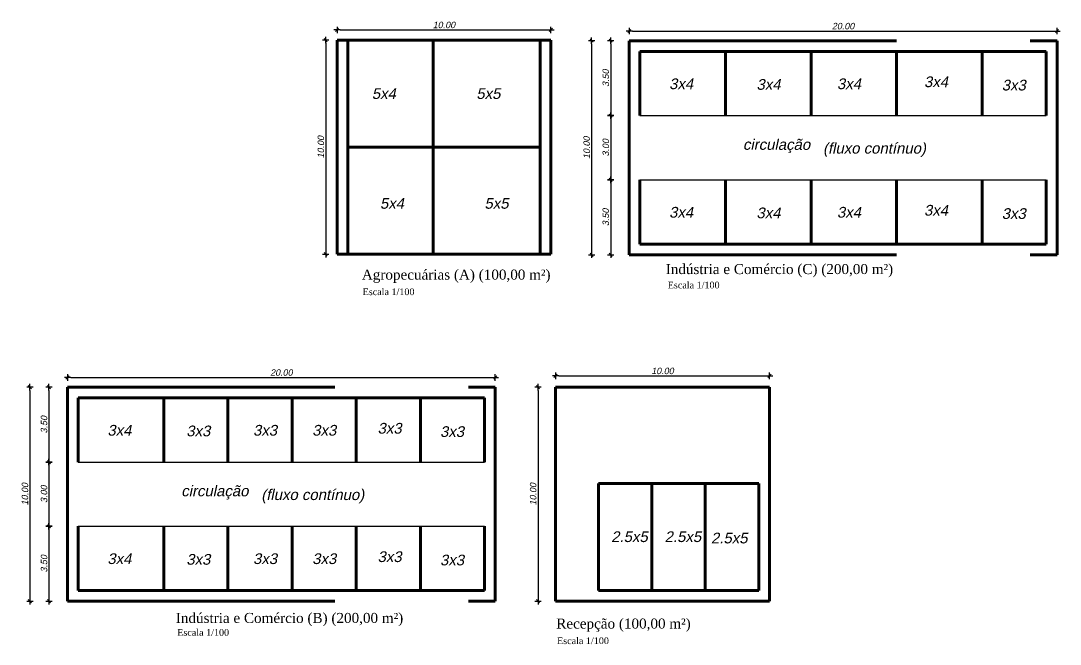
# Model space of a CAD drawing. Header units: metres. Extents: x 2113 to 5678, y -2764 to 956.
# Drawn here: x 4024.17 to 4072.78, y -1671.11 to -1641.99 of the extents above; entities that cross this region are included whole.
import ezdxf

# ---------------------------------------------------------------- set-up
doc = ezdxf.new("R2010")
doc.units = ezdxf.units.M
doc.header["$MEASUREMENT"] = 0
doc.linetypes.add('DASHED2', pattern=[0.375, 0.25, -0.125])
for name, color, linetype in [('COTASOK', 1, 'Continuous'), ('HACHURAS', 8, 'Continuous'), ('PAREDE', 7, 'Continuous')]:
    doc.layers.add(name, color=color, linetype=linetype)
doc.styles.add('JEF', font='times.ttf', dxfattribs={"height": 0.3})
doc.styles.add('util2000', font='arial.ttf', dxfattribs={"oblique": 12.000028})
doc.dimstyles.new('int_1-50_m_MS_50', dxfattribs={"dimscale": 0.05, "dimtxt": 3, "dimasz": 1.5, "dimexe": 1, "dimexo": 0, "dimgap": 0.75, "dimtad": 1, "dimzin": 1, "dimdsep": 46, "dimtxsty": 'util2000', "dimblk": '_U2_SETA01', "dimcen": 1.5, "dimse1": 1, "dimse2": 1, "dimclrd": 1, "dimclre": 1, "dimclrt": 1, "dimazin": 3, "dimtfac": 1, "dimtix": 1, "dimtmove": 1, "dimatfit": 3, "dimldrblk": '_U2_SETA02', "dimfxl": 1, "dimtzin": 12, "dimarcsym": 0})

# ---------------------------------------------------------------- blocks, each defined once
blk = doc.blocks.new('_U2_SETA01')
at = {"color": 0}
for p, q in [((-1, 0), (1, 0)), ((0, -1), (0, 1))]:
    blk.add_line(p, q, dxfattribs=at)
blk.add_line((-0.5, -0.5), (0.5, 0.5))
blk = doc.blocks.new('*D360')
at = {"layer": 'Defpoints', "color": 0, "ltscale": 0.3, "transparency": 16777216}
for p in [(4059.182, -1658.572), (4049.182, -1659.1), (4059.182, -1659.1)]:
    blk.add_point(p, dxfattribs=at)
at = {"layer": 'PAREDE', "color": 1, "lineweight": -2, "ltscale": 0.3, "transparency": 16777216}
blk.add_line((4049.332, -1658.572), (4059.032, -1658.572), dxfattribs=at)
at = {"layer": 'PAREDE', "color": 1, "lineweight": -2, "ltscale": 0.3, "transparency": 16777216, "xscale": 0.15, "yscale": 0.15, "zscale": 0.15, "rotation": 180}
blk.add_blockref('_U2_SETA01', (4049.182, -1658.572), dxfattribs=at)
at = {"layer": 'PAREDE', "color": 1, "lineweight": -2, "ltscale": 0.3, "transparency": 16777216, "xscale": 0.15, "yscale": 0.15, "zscale": 0.15}
blk.add_blockref('_U2_SETA01', (4059.182, -1658.572), dxfattribs=at)
at = {"layer": 'PAREDE', "color": 1, "ltscale": 0.3, "transparency": 16777216, "insert": (4054.182, -1658.344), "char_height": 0.3, "attachment_point": 5, "style": 'util2000'}
blk.add_mtext('10.00', dxfattribs=at)
blk = doc.blocks.new('_U2_SETA02')
blk.add_solid([(-1, -0.17), (0, 0), (-1, 0.17)])
blk = doc.blocks.new('*D361')
at = {"layer": 'Defpoints', "color": 0, "ltscale": 0.3, "transparency": 16777216}
for p in [(4049.182, -1659.1), (4048.361, -1669.1), (4049.182, -1669.1)]:
    blk.add_point(p, dxfattribs=at)
at = {"layer": 'PAREDE', "color": 1, "lineweight": -2, "ltscale": 0.3, "transparency": 16777216}
blk.add_line((4048.361, -1659.25), (4048.361, -1668.95), dxfattribs=at)
at = {"layer": 'PAREDE', "color": 1, "lineweight": -2, "ltscale": 0.3, "transparency": 16777216, "xscale": 0.15, "yscale": 0.15, "zscale": 0.15}
for p, rotation in [((4048.361, -1659.1), 90), ((4048.361, -1669.1), 270)]:
    blk.add_blockref('_U2_SETA01', p, dxfattribs=dict(at, rotation=rotation))
at = {"layer": 'PAREDE', "color": 1, "ltscale": 0.3, "transparency": 16777216, "insert": (4048.132, -1664.1), "char_height": 0.3, "attachment_point": 5, "rotation": 90, "style": 'util2000'}
blk.add_mtext('10.00', dxfattribs=at)
blk = doc.blocks.new('*D520')
at = {"layer": 'Defpoints', "color": 0, "ltscale": 0.3, "transparency": 16777216}
for p in [(4046.361, -1658.647), (4026.361, -1659.1), (4046.361, -1659.1)]:
    blk.add_point(p, dxfattribs=at)
at = {"layer": 'PAREDE', "color": 1, "lineweight": -2, "ltscale": 0.3, "transparency": 16777216}
blk.add_line((4026.511, -1658.647), (4046.211, -1658.647), dxfattribs=at)
at = {"layer": 'PAREDE', "color": 1, "lineweight": -2, "ltscale": 0.3, "transparency": 16777216, "xscale": 0.15, "yscale": 0.15, "zscale": 0.15, "rotation": 180}
blk.add_blockref('_U2_SETA01', (4026.361, -1658.647), dxfattribs=at)
at = {"layer": 'PAREDE', "color": 1, "lineweight": -2, "ltscale": 0.3, "transparency": 16777216, "xscale": 0.15, "yscale": 0.15, "zscale": 0.15}
blk.add_blockref('_U2_SETA01', (4046.361, -1658.647), dxfattribs=at)
at = {"layer": 'PAREDE', "color": 1, "ltscale": 0.3, "transparency": 16777216, "insert": (4036.361, -1658.418), "char_height": 0.3, "attachment_point": 5, "style": 'util2000'}
blk.add_mtext('20.00', dxfattribs=at)
blk = doc.blocks.new('*D362')
at = {"layer": 'Defpoints', "color": 0, "ltscale": 0.3, "transparency": 16777216}
for p in [(4026.34, -1659.1), (4024.6, -1669.1), (4026.688, -1669.1)]:
    blk.add_point(p, dxfattribs=at)
at = {"layer": 'PAREDE', "color": 1, "lineweight": -2, "ltscale": 0.3, "transparency": 16777216}
blk.add_line((4024.6, -1659.25), (4024.6, -1668.95), dxfattribs=at)
at = {"layer": 'PAREDE', "color": 1, "lineweight": -2, "ltscale": 0.3, "transparency": 16777216, "xscale": 0.15, "yscale": 0.15, "zscale": 0.15}
for p, rotation in [((4024.6, -1659.1), 90), ((4024.6, -1669.1), 270)]:
    blk.add_blockref('_U2_SETA01', p, dxfattribs=dict(at, rotation=rotation))
at = {"layer": 'PAREDE', "color": 1, "ltscale": 0.3, "transparency": 16777216, "insert": (4024.372, -1664.1), "char_height": 0.3, "attachment_point": 5, "rotation": 90, "style": 'util2000'}
blk.add_mtext('10.00', dxfattribs=at)
blk = doc.blocks.new('*D363')
at = {"layer": 'Defpoints', "color": 0, "ltscale": 0.3, "transparency": 16777216}
for p in [(4026.369, -1659.1), (4025.491, -1662.6), (4026.219, -1662.6)]:
    blk.add_point(p, dxfattribs=at)
at = {"layer": 'PAREDE', "color": 1, "lineweight": -2, "ltscale": 0.3, "transparency": 16777216}
blk.add_line((4025.491, -1659.25), (4025.491, -1662.45), dxfattribs=at)
at = {"layer": 'PAREDE', "color": 1, "lineweight": -2, "ltscale": 0.3, "transparency": 16777216, "xscale": 0.15, "yscale": 0.15, "zscale": 0.15}
for p, rotation in [((4025.491, -1659.1), 90), ((4025.491, -1662.6), 270)]:
    blk.add_blockref('_U2_SETA01', p, dxfattribs=dict(at, rotation=rotation))
at = {"layer": 'PAREDE', "color": 1, "ltscale": 0.3, "transparency": 16777216, "insert": (4025.263, -1660.85), "char_height": 0.3, "attachment_point": 5, "rotation": 90, "style": 'util2000'}
blk.add_mtext('3.50', dxfattribs=at)
blk = doc.blocks.new('*D364')
at = {"layer": 'Defpoints', "color": 0, "ltscale": 0.3, "transparency": 16777216}
for p in [(4026.219, -1662.6), (4025.491, -1665.6), (4026.303, -1665.6)]:
    blk.add_point(p, dxfattribs=at)
at = {"layer": 'PAREDE', "color": 1, "lineweight": -2, "ltscale": 0.3, "transparency": 16777216}
blk.add_line((4025.491, -1662.75), (4025.491, -1665.45), dxfattribs=at)
at = {"layer": 'PAREDE', "color": 1, "lineweight": -2, "ltscale": 0.3, "transparency": 16777216, "xscale": 0.15, "yscale": 0.15, "zscale": 0.15}
for p, rotation in [((4025.491, -1662.6), 90), ((4025.491, -1665.6), 270)]:
    blk.add_blockref('_U2_SETA01', p, dxfattribs=dict(at, rotation=rotation))
at = {"layer": 'PAREDE', "color": 1, "ltscale": 0.3, "transparency": 16777216, "insert": (4025.263, -1664.1), "char_height": 0.3, "attachment_point": 5, "rotation": 90, "style": 'util2000'}
blk.add_mtext('3.00', dxfattribs=at)
blk = doc.blocks.new('*D365')
at = {"layer": 'Defpoints', "color": 0, "ltscale": 0.3, "transparency": 16777216}
for p in [(4026.303, -1665.6), (4025.491, -1669.1), (4026.091, -1669.1)]:
    blk.add_point(p, dxfattribs=at)
at = {"layer": 'PAREDE', "color": 1, "lineweight": -2, "ltscale": 0.3, "transparency": 16777216}
blk.add_line((4025.491, -1665.75), (4025.491, -1668.95), dxfattribs=at)
at = {"layer": 'PAREDE', "color": 1, "lineweight": -2, "ltscale": 0.3, "transparency": 16777216, "xscale": 0.15, "yscale": 0.15, "zscale": 0.15}
for p, rotation in [((4025.491, -1665.6), 90), ((4025.491, -1669.1), 270)]:
    blk.add_blockref('_U2_SETA01', p, dxfattribs=dict(at, rotation=rotation))
at = {"layer": 'PAREDE', "color": 1, "ltscale": 0.3, "transparency": 16777216, "insert": (4025.263, -1667.35), "char_height": 0.3, "attachment_point": 5, "rotation": 90, "style": 'util2000'}
blk.add_mtext('3.50', dxfattribs=at)
blk = doc.blocks.new('*D380')
at = {"layer": 'Defpoints', "color": 0, "ltscale": 0.3, "transparency": 16777216}
for p in [(4046.361, -1658.647), (4026.361, -1659.1), (4046.361, -1659.1)]:
    blk.add_point(p, dxfattribs=at)
at = {"layer": 'PAREDE', "color": 1, "lineweight": -2, "ltscale": 0.3, "transparency": 16777216}
blk.add_line((4026.511, -1658.647), (4046.211, -1658.647), dxfattribs=at)
at = {"layer": 'PAREDE', "color": 1, "lineweight": -2, "ltscale": 0.3, "transparency": 16777216, "xscale": 0.15, "yscale": 0.15, "zscale": 0.15, "rotation": 180}
blk.add_blockref('_U2_SETA01', (4026.361, -1658.647), dxfattribs=at)
at = {"layer": 'PAREDE', "color": 1, "lineweight": -2, "ltscale": 0.3, "transparency": 16777216, "xscale": 0.15, "yscale": 0.15, "zscale": 0.15}
blk.add_blockref('_U2_SETA01', (4046.361, -1658.647), dxfattribs=at)
at = {"layer": 'PAREDE', "color": 1, "ltscale": 0.3, "transparency": 16777216, "insert": (4036.361, -1658.418), "char_height": 0.3, "attachment_point": 5, "style": 'util2000'}
blk.add_mtext('20.00', dxfattribs=at)
blk = doc.blocks.new('*D381')
at = {"layer": 'Defpoints', "color": 0, "ltscale": 0.3, "transparency": 16777216}
for p in [(4026.34, -1659.1), (4024.6, -1669.1), (4026.688, -1669.1)]:
    blk.add_point(p, dxfattribs=at)
at = {"layer": 'PAREDE', "color": 1, "lineweight": -2, "ltscale": 0.3, "transparency": 16777216}
blk.add_line((4024.6, -1659.25), (4024.6, -1668.95), dxfattribs=at)
at = {"layer": 'PAREDE', "color": 1, "lineweight": -2, "ltscale": 0.3, "transparency": 16777216, "xscale": 0.15, "yscale": 0.15, "zscale": 0.15}
for p, rotation in [((4024.6, -1659.1), 90), ((4024.6, -1669.1), 270)]:
    blk.add_blockref('_U2_SETA01', p, dxfattribs=dict(at, rotation=rotation))
at = {"layer": 'PAREDE', "color": 1, "ltscale": 0.3, "transparency": 16777216, "insert": (4024.372, -1664.1), "char_height": 0.3, "attachment_point": 5, "rotation": 90, "style": 'util2000'}
blk.add_mtext('10.00', dxfattribs=at)
blk = doc.blocks.new('*D382')
at = {"layer": 'Defpoints', "color": 0, "ltscale": 0.3, "transparency": 16777216}
for p in [(4026.369, -1659.1), (4025.491, -1662.6), (4026.219, -1662.6)]:
    blk.add_point(p, dxfattribs=at)
at = {"layer": 'PAREDE', "color": 1, "lineweight": -2, "ltscale": 0.3, "transparency": 16777216}
blk.add_line((4025.491, -1659.25), (4025.491, -1662.45), dxfattribs=at)
at = {"layer": 'PAREDE', "color": 1, "lineweight": -2, "ltscale": 0.3, "transparency": 16777216, "xscale": 0.15, "yscale": 0.15, "zscale": 0.15}
for p, rotation in [((4025.491, -1659.1), 90), ((4025.491, -1662.6), 270)]:
    blk.add_blockref('_U2_SETA01', p, dxfattribs=dict(at, rotation=rotation))
at = {"layer": 'PAREDE', "color": 1, "ltscale": 0.3, "transparency": 16777216, "insert": (4025.263, -1660.85), "char_height": 0.3, "attachment_point": 5, "rotation": 90, "style": 'util2000'}
blk.add_mtext('3.50', dxfattribs=at)
blk = doc.blocks.new('*D383')
at = {"layer": 'Defpoints', "color": 0, "ltscale": 0.3, "transparency": 16777216}
for p in [(4026.219, -1662.6), (4025.491, -1665.6), (4026.303, -1665.6)]:
    blk.add_point(p, dxfattribs=at)
at = {"layer": 'PAREDE', "color": 1, "lineweight": -2, "ltscale": 0.3, "transparency": 16777216}
blk.add_line((4025.491, -1662.75), (4025.491, -1665.45), dxfattribs=at)
at = {"layer": 'PAREDE', "color": 1, "lineweight": -2, "ltscale": 0.3, "transparency": 16777216, "xscale": 0.15, "yscale": 0.15, "zscale": 0.15}
for p, rotation in [((4025.491, -1662.6), 90), ((4025.491, -1665.6), 270)]:
    blk.add_blockref('_U2_SETA01', p, dxfattribs=dict(at, rotation=rotation))
at = {"layer": 'PAREDE', "color": 1, "ltscale": 0.3, "transparency": 16777216, "insert": (4025.263, -1664.1), "char_height": 0.3, "attachment_point": 5, "rotation": 90, "style": 'util2000'}
blk.add_mtext('3.00', dxfattribs=at)
blk = doc.blocks.new('*D384')
at = {"layer": 'Defpoints', "color": 0, "ltscale": 0.3, "transparency": 16777216}
for p in [(4026.303, -1665.6), (4025.491, -1669.1), (4026.091, -1669.1)]:
    blk.add_point(p, dxfattribs=at)
at = {"layer": 'PAREDE', "color": 1, "lineweight": -2, "ltscale": 0.3, "transparency": 16777216}
blk.add_line((4025.491, -1665.75), (4025.491, -1668.95), dxfattribs=at)
at = {"layer": 'PAREDE', "color": 1, "lineweight": -2, "ltscale": 0.3, "transparency": 16777216, "xscale": 0.15, "yscale": 0.15, "zscale": 0.15}
for p, rotation in [((4025.491, -1665.6), 90), ((4025.491, -1669.1), 270)]:
    blk.add_blockref('_U2_SETA01', p, dxfattribs=dict(at, rotation=rotation))
at = {"layer": 'PAREDE', "color": 1, "ltscale": 0.3, "transparency": 16777216, "insert": (4025.263, -1667.35), "char_height": 0.3, "attachment_point": 5, "rotation": 90, "style": 'util2000'}
blk.add_mtext('3.50', dxfattribs=at)
blk = doc.blocks.new('*D385')
at = {"layer": 'Defpoints', "color": 0, "ltscale": 0.3, "transparency": 16777216}
for p in [(4048.963, -1642.41), (4038.963, -1642.886), (4048.963, -1642.886)]:
    blk.add_point(p, dxfattribs=at)
at = {"layer": 'PAREDE', "color": 1, "lineweight": -2, "ltscale": 0.3, "transparency": 16777216}
blk.add_line((4039.113, -1642.41), (4048.813, -1642.41), dxfattribs=at)
at = {"layer": 'PAREDE', "color": 1, "lineweight": -2, "ltscale": 0.3, "transparency": 16777216, "xscale": 0.15, "yscale": 0.15, "zscale": 0.15, "rotation": 180}
blk.add_blockref('_U2_SETA01', (4038.963, -1642.41), dxfattribs=at)
at = {"layer": 'PAREDE', "color": 1, "lineweight": -2, "ltscale": 0.3, "transparency": 16777216, "xscale": 0.15, "yscale": 0.15, "zscale": 0.15}
blk.add_blockref('_U2_SETA01', (4048.963, -1642.41), dxfattribs=at)
at = {"layer": 'PAREDE', "color": 1, "ltscale": 0.3, "transparency": 16777216, "insert": (4043.963, -1642.182), "char_height": 0.3, "attachment_point": 5, "style": 'util2000'}
blk.add_mtext('10.00', dxfattribs=at)
blk = doc.blocks.new('*D386')
at = {"layer": 'Defpoints', "color": 0, "ltscale": 0.3, "transparency": 16777216}
for p in [(4038.963, -1642.886), (4038.433, -1652.886), (4038.963, -1652.886)]:
    blk.add_point(p, dxfattribs=at)
at = {"layer": 'PAREDE', "color": 1, "lineweight": -2, "ltscale": 0.3, "transparency": 16777216}
blk.add_line((4038.433, -1643.036), (4038.433, -1652.736), dxfattribs=at)
at = {"layer": 'PAREDE', "color": 1, "lineweight": -2, "ltscale": 0.3, "transparency": 16777216, "xscale": 0.15, "yscale": 0.15, "zscale": 0.15}
for p, rotation in [((4038.433, -1642.886), 90), ((4038.433, -1652.886), 270)]:
    blk.add_blockref('_U2_SETA01', p, dxfattribs=dict(at, rotation=rotation))
at = {"layer": 'PAREDE', "color": 1, "ltscale": 0.3, "transparency": 16777216, "insert": (4038.205, -1647.886), "char_height": 0.3, "attachment_point": 5, "rotation": 90, "style": 'util2000'}
blk.add_mtext('10.00', dxfattribs=at)
blk = doc.blocks.new('*D522')
at = {"layer": 'Defpoints', "color": 0, "ltscale": 0.3, "transparency": 16777216}
for p in [(4072.627, -1642.462), (4052.627, -1642.915), (4072.627, -1642.915)]:
    blk.add_point(p, dxfattribs=at)
at = {"layer": 'PAREDE', "color": 1, "lineweight": -2, "ltscale": 0.3, "transparency": 16777216}
blk.add_line((4052.777, -1642.462), (4072.477, -1642.462), dxfattribs=at)
at = {"layer": 'PAREDE', "color": 1, "lineweight": -2, "ltscale": 0.3, "transparency": 16777216, "xscale": 0.15, "yscale": 0.15, "zscale": 0.15, "rotation": 180}
blk.add_blockref('_U2_SETA01', (4052.627, -1642.462), dxfattribs=at)
at = {"layer": 'PAREDE', "color": 1, "lineweight": -2, "ltscale": 0.3, "transparency": 16777216, "xscale": 0.15, "yscale": 0.15, "zscale": 0.15}
blk.add_blockref('_U2_SETA01', (4072.627, -1642.462), dxfattribs=at)
at = {"layer": 'PAREDE', "color": 1, "ltscale": 0.3, "transparency": 16777216, "insert": (4062.627, -1642.234), "char_height": 0.3, "attachment_point": 5, "style": 'util2000'}
blk.add_mtext('20.00', dxfattribs=at)
blk = doc.blocks.new('*D387')
at = {"layer": 'Defpoints', "color": 0, "ltscale": 0.3, "transparency": 16777216}
for p in [(4052.606, -1642.915), (4050.866, -1652.915), (4052.954, -1652.915)]:
    blk.add_point(p, dxfattribs=at)
at = {"layer": 'PAREDE', "color": 1, "lineweight": -2, "ltscale": 0.3, "transparency": 16777216}
blk.add_line((4050.866, -1643.065), (4050.866, -1652.765), dxfattribs=at)
at = {"layer": 'PAREDE', "color": 1, "lineweight": -2, "ltscale": 0.3, "transparency": 16777216, "xscale": 0.15, "yscale": 0.15, "zscale": 0.15}
for p, rotation in [((4050.866, -1642.915), 90), ((4050.866, -1652.915), 270)]:
    blk.add_blockref('_U2_SETA01', p, dxfattribs=dict(at, rotation=rotation))
at = {"layer": 'PAREDE', "color": 1, "ltscale": 0.3, "transparency": 16777216, "insert": (4050.638, -1647.915), "char_height": 0.3, "attachment_point": 5, "rotation": 90, "style": 'util2000'}
blk.add_mtext('10.00', dxfattribs=at)
blk = doc.blocks.new('*D388')
at = {"layer": 'Defpoints', "color": 0, "ltscale": 0.3, "transparency": 16777216}
for p in [(4052.635, -1642.915), (4051.757, -1646.415), (4052.485, -1646.415)]:
    blk.add_point(p, dxfattribs=at)
at = {"layer": 'PAREDE', "color": 1, "lineweight": -2, "ltscale": 0.3, "transparency": 16777216}
blk.add_line((4051.757, -1643.065), (4051.757, -1646.265), dxfattribs=at)
at = {"layer": 'PAREDE', "color": 1, "lineweight": -2, "ltscale": 0.3, "transparency": 16777216, "xscale": 0.15, "yscale": 0.15, "zscale": 0.15}
for p, rotation in [((4051.757, -1642.915), 90), ((4051.757, -1646.415), 270)]:
    blk.add_blockref('_U2_SETA01', p, dxfattribs=dict(at, rotation=rotation))
at = {"layer": 'PAREDE', "color": 1, "ltscale": 0.3, "transparency": 16777216, "insert": (4051.529, -1644.665), "char_height": 0.3, "attachment_point": 5, "rotation": 90, "style": 'util2000'}
blk.add_mtext('3.50', dxfattribs=at)
blk = doc.blocks.new('*D389')
at = {"layer": 'Defpoints', "color": 0, "ltscale": 0.3, "transparency": 16777216}
for p in [(4052.485, -1646.415), (4051.757, -1649.415), (4052.421, -1649.415)]:
    blk.add_point(p, dxfattribs=at)
at = {"layer": 'PAREDE', "color": 1, "lineweight": -2, "ltscale": 0.3, "transparency": 16777216}
blk.add_line((4051.757, -1646.565), (4051.757, -1649.265), dxfattribs=at)
at = {"layer": 'PAREDE', "color": 1, "lineweight": -2, "ltscale": 0.3, "transparency": 16777216, "xscale": 0.15, "yscale": 0.15, "zscale": 0.15}
for p, rotation in [((4051.757, -1646.415), 90), ((4051.757, -1649.415), 270)]:
    blk.add_blockref('_U2_SETA01', p, dxfattribs=dict(at, rotation=rotation))
at = {"layer": 'PAREDE', "color": 1, "ltscale": 0.3, "transparency": 16777216, "insert": (4051.529, -1647.915), "char_height": 0.3, "attachment_point": 5, "rotation": 90, "style": 'util2000'}
blk.add_mtext('3.00', dxfattribs=at)
blk = doc.blocks.new('*D390')
at = {"layer": 'Defpoints', "color": 0, "ltscale": 0.3, "transparency": 16777216}
for p in [(4052.421, -1649.415), (4051.757, -1652.915), (4052.357, -1652.915)]:
    blk.add_point(p, dxfattribs=at)
at = {"layer": 'PAREDE', "color": 1, "lineweight": -2, "ltscale": 0.3, "transparency": 16777216}
blk.add_line((4051.757, -1649.565), (4051.757, -1652.765), dxfattribs=at)
at = {"layer": 'PAREDE', "color": 1, "lineweight": -2, "ltscale": 0.3, "transparency": 16777216, "xscale": 0.15, "yscale": 0.15, "zscale": 0.15}
for p, rotation in [((4051.757, -1649.415), 90), ((4051.757, -1652.915), 270)]:
    blk.add_blockref('_U2_SETA01', p, dxfattribs=dict(at, rotation=rotation))
at = {"layer": 'PAREDE', "color": 1, "ltscale": 0.3, "transparency": 16777216, "insert": (4051.529, -1651.165), "char_height": 0.3, "attachment_point": 5, "rotation": 90, "style": 'util2000'}
blk.add_mtext('3.50', dxfattribs=at)
blk = doc.blocks.new('*D391')
at = {"layer": 'Defpoints', "color": 0, "ltscale": 0.3, "transparency": 16777216}
for p in [(4072.627, -1642.462), (4052.627, -1642.915), (4072.627, -1642.915)]:
    blk.add_point(p, dxfattribs=at)
at = {"layer": 'PAREDE', "color": 1, "lineweight": -2, "ltscale": 0.3, "transparency": 16777216}
blk.add_line((4052.777, -1642.462), (4072.477, -1642.462), dxfattribs=at)
at = {"layer": 'PAREDE', "color": 1, "lineweight": -2, "ltscale": 0.3, "transparency": 16777216, "xscale": 0.15, "yscale": 0.15, "zscale": 0.15, "rotation": 180}
blk.add_blockref('_U2_SETA01', (4052.627, -1642.462), dxfattribs=at)
at = {"layer": 'PAREDE', "color": 1, "lineweight": -2, "ltscale": 0.3, "transparency": 16777216, "xscale": 0.15, "yscale": 0.15, "zscale": 0.15}
blk.add_blockref('_U2_SETA01', (4072.627, -1642.462), dxfattribs=at)
at = {"layer": 'PAREDE', "color": 1, "ltscale": 0.3, "transparency": 16777216, "insert": (4062.627, -1642.234), "char_height": 0.3, "attachment_point": 5, "style": 'util2000'}
blk.add_mtext('20.00', dxfattribs=at)
blk = doc.blocks.new('*D392')
at = {"layer": 'Defpoints', "color": 0, "ltscale": 0.3, "transparency": 16777216}
for p in [(4052.606, -1642.915), (4050.866, -1652.915), (4052.954, -1652.915)]:
    blk.add_point(p, dxfattribs=at)
at = {"layer": 'PAREDE', "color": 1, "lineweight": -2, "ltscale": 0.3, "transparency": 16777216}
blk.add_line((4050.866, -1643.065), (4050.866, -1652.765), dxfattribs=at)
at = {"layer": 'PAREDE', "color": 1, "lineweight": -2, "ltscale": 0.3, "transparency": 16777216, "xscale": 0.15, "yscale": 0.15, "zscale": 0.15}
for p, rotation in [((4050.866, -1642.915), 90), ((4050.866, -1652.915), 270)]:
    blk.add_blockref('_U2_SETA01', p, dxfattribs=dict(at, rotation=rotation))
at = {"layer": 'PAREDE', "color": 1, "ltscale": 0.3, "transparency": 16777216, "insert": (4050.638, -1647.915), "char_height": 0.3, "attachment_point": 5, "rotation": 90, "style": 'util2000'}
blk.add_mtext('10.00', dxfattribs=at)
blk = doc.blocks.new('*D393')
at = {"layer": 'Defpoints', "color": 0, "ltscale": 0.3, "transparency": 16777216}
for p in [(4052.635, -1642.915), (4051.757, -1646.415), (4052.485, -1646.415)]:
    blk.add_point(p, dxfattribs=at)
at = {"layer": 'PAREDE', "color": 1, "lineweight": -2, "ltscale": 0.3, "transparency": 16777216}
blk.add_line((4051.757, -1643.065), (4051.757, -1646.265), dxfattribs=at)
at = {"layer": 'PAREDE', "color": 1, "lineweight": -2, "ltscale": 0.3, "transparency": 16777216, "xscale": 0.15, "yscale": 0.15, "zscale": 0.15}
for p, rotation in [((4051.757, -1642.915), 90), ((4051.757, -1646.415), 270)]:
    blk.add_blockref('_U2_SETA01', p, dxfattribs=dict(at, rotation=rotation))
at = {"layer": 'PAREDE', "color": 1, "ltscale": 0.3, "transparency": 16777216, "insert": (4051.529, -1644.665), "char_height": 0.3, "attachment_point": 5, "rotation": 90, "style": 'util2000'}
blk.add_mtext('3.50', dxfattribs=at)
blk = doc.blocks.new('*D394')
at = {"layer": 'Defpoints', "color": 0, "ltscale": 0.3, "transparency": 16777216}
for p in [(4052.485, -1646.415), (4051.757, -1649.415), (4052.421, -1649.415)]:
    blk.add_point(p, dxfattribs=at)
at = {"layer": 'PAREDE', "color": 1, "lineweight": -2, "ltscale": 0.3, "transparency": 16777216}
blk.add_line((4051.757, -1646.565), (4051.757, -1649.265), dxfattribs=at)
at = {"layer": 'PAREDE', "color": 1, "lineweight": -2, "ltscale": 0.3, "transparency": 16777216, "xscale": 0.15, "yscale": 0.15, "zscale": 0.15}
for p, rotation in [((4051.757, -1646.415), 90), ((4051.757, -1649.415), 270)]:
    blk.add_blockref('_U2_SETA01', p, dxfattribs=dict(at, rotation=rotation))
at = {"layer": 'PAREDE', "color": 1, "ltscale": 0.3, "transparency": 16777216, "insert": (4051.529, -1647.915), "char_height": 0.3, "attachment_point": 5, "rotation": 90, "style": 'util2000'}
blk.add_mtext('3.00', dxfattribs=at)
blk = doc.blocks.new('*D395')
at = {"layer": 'Defpoints', "color": 0, "ltscale": 0.3, "transparency": 16777216}
for p in [(4052.421, -1649.415), (4051.757, -1652.915), (4052.357, -1652.915)]:
    blk.add_point(p, dxfattribs=at)
at = {"layer": 'PAREDE', "color": 1, "lineweight": -2, "ltscale": 0.3, "transparency": 16777216}
blk.add_line((4051.757, -1649.565), (4051.757, -1652.765), dxfattribs=at)
at = {"layer": 'PAREDE', "color": 1, "lineweight": -2, "ltscale": 0.3, "transparency": 16777216, "xscale": 0.15, "yscale": 0.15, "zscale": 0.15}
for p, rotation in [((4051.757, -1649.415), 90), ((4051.757, -1652.915), 270)]:
    blk.add_blockref('_U2_SETA01', p, dxfattribs=dict(at, rotation=rotation))
at = {"layer": 'PAREDE', "color": 1, "ltscale": 0.3, "transparency": 16777216, "insert": (4051.529, -1651.165), "char_height": 0.3, "attachment_point": 5, "rotation": 90, "style": 'util2000'}
blk.add_mtext('3.50', dxfattribs=at)

msp = doc.modelspace()

# ---------------------------------------------------------------- linework, layer by layer
at = {"layer": 'HACHURAS'}
for p, q in [((4053.127, -1646.415), (4072.127, -1646.415)), ((4053.127, -1649.415), (4072.127, -1649.415)), ((4026.861, -1662.6), (4045.861, -1662.6)), ((4026.861, -1665.6), (4045.861, -1665.6))]:
    msp.add_line(p, q, dxfattribs=at)
at = {"layer": 'PAREDE', "lineweight": 80}
for p, q in [((4039.463, -1642.886), (4039.463, -1652.886)), ((4043.463, -1642.886), (4043.463, -1652.886)), ((4048.463, -1642.886), (4048.463, -1652.886)), ((4053.127, -1643.415), (4053.127, -1646.415)), ((4053.127, -1643.415), (4072.127, -1643.415)), ((4057.127, -1643.415), (4057.127, -1646.415)), ((4061.127, -1643.415), (4061.127, -1646.415)), ((4065.127, -1643.415), (4065.127, -1646.415)), ((4069.127, -1643.415), (4069.127, -1646.415)), ((4072.127, -1643.415), (4072.127, -1646.415)), ((4039.463, -1647.886), (4048.463, -1647.886)), ((4053.127, -1649.415), (4053.127, -1652.415)), ((4057.127, -1649.415), (4057.127, -1652.415)), ((4061.127, -1649.415), (4061.127, -1652.415)), ((4065.127, -1649.415), (4065.127, -1652.415)), ((4069.127, -1649.415), (4069.127, -1652.415)), ((4072.127, -1649.415), (4072.127, -1652.415)), ((4053.127, -1652.415), (4072.127, -1652.415)), ((4026.861, -1659.6), (4026.861, -1662.6)), ((4026.861, -1659.6), (4045.861, -1659.6)), ((4030.861, -1659.6), (4030.861, -1662.6)), ((4033.861, -1659.6), (4033.861, -1662.6)), ((4036.861, -1659.6), (4036.861, -1662.6)), ((4039.861, -1659.6), (4039.861, -1662.6)), ((4042.861, -1659.6), (4042.861, -1662.6)), ((4045.861, -1659.6), (4045.861, -1662.6)), ((4051.182, -1663.6), (4058.682, -1663.6)), ((4051.182, -1668.6), (4051.182, -1663.6)), ((4053.682, -1668.6), (4053.682, -1663.6)), ((4056.182, -1668.6), (4056.182, -1663.6)), ((4058.682, -1668.6), (4058.682, -1663.6)), ((4026.861, -1665.6), (4026.861, -1668.6)), ((4030.861, -1665.6), (4030.861, -1668.6)), ((4033.861, -1665.6), (4033.861, -1668.6)), ((4036.861, -1665.6), (4036.861, -1668.6)), ((4039.861, -1665.6), (4039.861, -1668.6)), ((4042.861, -1665.6), (4042.861, -1668.6)), ((4045.861, -1665.6), (4045.861, -1668.6)), ((4026.861, -1668.6), (4045.861, -1668.6)), ((4051.182, -1668.6), (4058.682, -1668.6))]:
    msp.add_line(p, q, dxfattribs=at)
at = {"layer": 'PAREDE', "linetype": 'DASHED2', "lineweight": 80, "ltscale": 50}
for p, q in [((4052.627, -1642.915), (4052.627, -1652.915)), ((4052.627, -1642.915), (4072.627, -1642.915)), ((4072.627, -1642.915), (4072.627, -1652.915)), ((4052.627, -1652.915), (4072.627, -1652.915)), ((4026.361, -1659.1), (4026.361, -1669.1)), ((4026.361, -1659.1), (4046.361, -1659.1)), ((4046.361, -1659.1), (4046.361, -1669.1)), ((4026.361, -1669.1), (4046.361, -1669.1))]:
    msp.add_line(p, q, dxfattribs=at)
for points in [[(4038.963, -1652.886), (4048.963, -1652.886), (4048.963, -1642.886), (4038.963, -1642.886)], [(4049.182, -1669.1), (4059.182, -1669.1), (4059.182, -1659.1), (4049.182, -1659.1)]]:
    msp.add_lwpolyline(points, close=True, dxfattribs=at)

# ---------------------------------------------------------------- texts
at = {"layer": 'COTASOK', "style": 'JEF'}
for s, p in [('Indústria e Comércio (C) (200,00 m²)', (4054.331, -1653.817)), ('Agropecuárias (A) (100,00 m²)', (4040.122, -1654.076)), ('Indústria e Comércio (B) (200,00 m²)', (4031.424, -1670.115)), ('Recepção (100,00 m²)', (4049.213, -1670.377))]:
    msp.add_text(s, height=0.46875, dxfattribs=at).set_placement(p)
at = {"layer": 'COTASOK', "char_height": 0.3125, "width": 11.83437, "attachment_point": 1, "style": 'JEF'}
for insert in [(4054.425, -1654.174), (4054.425, -1654.174), (4040.159, -1654.488), (4031.49, -1670.401), (4031.49, -1670.401), (4049.25, -1670.79)]:
    msp.add_mtext('Escala 1/100', dxfattribs=dict(at, insert=insert))
at = {"layer": 'PAREDE', "color": 1, "char_height": 0.5, "attachment_point": 7, "rotation": 359.9678, "style": 'util2000'}
for s, insert in [('{\\f@Arial Unicode MS|b0|i0|c0|p34;\\C256;3x4}', (4054.491, -1645.186)), ('{\\f@Arial Unicode MS|b0|i0|c0|p34;\\C256;3x4}', (4062.339, -1645.186)), ('{\\f@Arial Unicode MS|b0|i0|c0|p34;\\C256;3x4}', (4066.409, -1645.092)), ('{\\f@Arial Unicode MS|b0|i0|c0|p34;\\C256;5x4}', (4040.589, -1645.643)), ('{\\f@Arial Unicode MS|b0|i0|c0|p34;\\C256;5x5}', (4045.475, -1645.643)), ('{\\f@Arial Unicode MS|b0|i0|c0|p34;\\C256;3x4}', (4058.576, -1645.216)), ('{\\f@Arial Unicode MS|b0|i0|c0|p34;\\C256;3x3}', (4070.044, -1645.247)), ('{\\f@Arial Unicode MS|b0|i0|c0|p34;\\C256;circulação}', (4057.942, -1648.166)), ('{\\f@Arial Unicode MS|b0|i0|c0|p34;\\C256;circulação}', (4057.942, -1648.166)), ('{\\f@Arial Unicode MS|b0|i0|c0|p34;\\C256;(fluxo contínuo)}', (4061.685, -1648.338)), ('{\\f@Arial Unicode MS|b0|i0|c0|p34;\\C256;(fluxo contínuo)}', (4061.685, -1648.338)), ('{\\f@Arial Unicode MS|b0|i0|c0|p34;\\C256;5x4}', (4040.969, -1650.771)), ('{\\f@Arial Unicode MS|b0|i0|c0|p34;\\C256;5x5}', (4045.856, -1650.771)), ('{\\f@Arial Unicode MS|b0|i0|c0|p34;\\C256;3x4}', (4054.491, -1651.186)), ('{\\f@Arial Unicode MS|b0|i0|c0|p34;\\C256;3x4}', (4058.576, -1651.216)), ('{\\f@Arial Unicode MS|b0|i0|c0|p34;\\C256;3x4}', (4062.339, -1651.186)), ('{\\f@Arial Unicode MS|b0|i0|c0|p34;\\C256;3x4}', (4066.409, -1651.092)), ('{\\f@Arial Unicode MS|b0|i0|c0|p34;\\C256;3x3}', (4070.044, -1651.247)), ('{\\f@Arial Unicode MS|b0|i0|c0|p34;\\C256;3x4}', (4028.225, -1661.37)), ('{\\f@Arial Unicode MS|b0|i0|c0|p34;\\C256;3x3}', (4031.914, -1661.401)), ('{\\f@Arial Unicode MS|b0|i0|c0|p34;\\C256;3x3}', (4035.036, -1661.37)), ('{\\f@Arial Unicode MS|b0|i0|c0|p34;\\C256;3x3}', (4037.802, -1661.37)), ('{\\f@Arial Unicode MS|b0|i0|c0|p34;\\C256;3x3}', (4040.859, -1661.277)), ('{\\f@Arial Unicode MS|b0|i0|c0|p34;\\C256;3x3}', (4043.778, -1661.432)), ('{\\f@Arial Unicode MS|b0|i0|c0|p34;\\C256;circulação}', (4031.676, -1664.35)), ('{\\f@Arial Unicode MS|b0|i0|c0|p34;\\C256;circulação}', (4031.676, -1664.35)), ('{\\f@Arial Unicode MS|b0|i0|c0|p34;\\C256;(fluxo contínuo)}', (4035.419, -1664.522)), ('{\\f@Arial Unicode MS|b0|i0|c0|p34;\\C256;(fluxo contínuo)}', (4035.419, -1664.522)), ('{\\f@Arial Unicode MS|b0|i0|c0|p34;\\C256;2.5x5}', (4051.781, -1666.342)), ('{\\f@Arial Unicode MS|b0|i0|c0|p34;\\C256;2.5x5}', (4054.281, -1666.342)), ('{\\f@Arial Unicode MS|b0|i0|c0|p34;\\C256;2.5x5}', (4056.448, -1666.404)), ('{\\f@Arial Unicode MS|b0|i0|c0|p34;\\C256;3x4}', (4028.225, -1667.37)), ('{\\f@Arial Unicode MS|b0|i0|c0|p34;\\C256;3x3}', (4031.914, -1667.401)), ('{\\f@Arial Unicode MS|b0|i0|c0|p34;\\C256;3x3}', (4035.036, -1667.37)), ('{\\f@Arial Unicode MS|b0|i0|c0|p34;\\C256;3x3}', (4037.802, -1667.37)), ('{\\f@Arial Unicode MS|b0|i0|c0|p34;\\C256;3x3}', (4040.859, -1667.277)), ('{\\f@Arial Unicode MS|b0|i0|c0|p34;\\C256;3x3}', (4043.778, -1667.432))]:
    msp.add_mtext(s, dxfattribs=dict(at, insert=insert))

# ---------------------------------------------------------------- dimensions: what is measured, and where the dimension line sits
at = {"layer": 'PAREDE', "ltscale": 0.3}
for base, p1, p2, picture, middle in [((4048.963, -1642.41), (4038.963, -1642.886), (4048.963, -1642.886), '*D385', (4043.963, -1642.182)), ((4072.627, -1642.462), (4052.627, -1642.915), (4072.627, -1642.915), '*D522', (4062.627, -1642.234)), ((4072.627, -1642.462), (4052.627, -1642.915), (4072.627, -1642.915), '*D391', (4062.627, -1642.234)), ((4046.361, -1658.647), (4026.361, -1659.1), (4046.361, -1659.1), '*D520', (4036.361, -1658.418)), ((4046.361, -1658.647), (4026.361, -1659.1), (4046.361, -1659.1), '*D380', (4036.361, -1658.418)), ((4059.182, -1658.572), (4049.182, -1659.1), (4059.182, -1659.1), '*D360', (4054.182, -1658.344))]:
    dim = msp.add_linear_dim(base=base, p1=p1, p2=p2, dimstyle='int_1-50_m_MS_50', override={"dimscale": 0.1}, dxfattribs=at)
    dim.commit()
    dim.dimension.update_dxf_attribs({"geometry": picture, "text_midpoint": middle})
for base, p1, p2, picture, middle in [((4038.433, -1652.886), (4038.963, -1642.886), (4038.963, -1652.886), '*D386', (4038.205, -1647.886)), ((4050.866, -1652.915), (4052.606, -1642.915), (4052.954, -1652.915), '*D387', (4050.638, -1647.915)), ((4050.866, -1652.915), (4052.606, -1642.915), (4052.954, -1652.915), '*D392', (4050.638, -1647.915)), ((4051.757, -1646.415), (4052.635, -1642.915), (4052.485, -1646.415), '*D388', (4051.529, -1644.665)), ((4051.757, -1646.415), (4052.635, -1642.915), (4052.485, -1646.415), '*D393', (4051.529, -1644.665)), ((4051.757, -1649.415), (4052.485, -1646.415), (4052.421, -1649.415), '*D389', (4051.529, -1647.915)), ((4051.757, -1649.415), (4052.485, -1646.415), (4052.421, -1649.415), '*D394', (4051.529, -1647.915)), ((4051.757, -1652.915), (4052.421, -1649.415), (4052.357, -1652.915), '*D390', (4051.529, -1651.165)), ((4051.757, -1652.915), (4052.421, -1649.415), (4052.357, -1652.915), '*D395', (4051.529, -1651.165)), ((4024.6, -1669.1), (4026.34, -1659.1), (4026.688, -1669.1), '*D362', (4024.372, -1664.1)), ((4024.6, -1669.1), (4026.34, -1659.1), (4026.688, -1669.1), '*D381', (4024.372, -1664.1)), ((4025.491, -1662.6), (4026.369, -1659.1), (4026.219, -1662.6), '*D363', (4025.263, -1660.85)), ((4025.491, -1662.6), (4026.369, -1659.1), (4026.219, -1662.6), '*D382', (4025.263, -1660.85)), ((4048.361, -1669.1), (4049.182, -1659.1), (4049.182, -1669.1), '*D361', (4048.132, -1664.1)), ((4025.491, -1665.6), (4026.219, -1662.6), (4026.303, -1665.6), '*D364', (4025.263, -1664.1)), ((4025.491, -1665.6), (4026.219, -1662.6), (4026.303, -1665.6), '*D383', (4025.263, -1664.1)), ((4025.491, -1669.1), (4026.303, -1665.6), (4026.091, -1669.1), '*D365', (4025.263, -1667.35)), ((4025.491, -1669.1), (4026.303, -1665.6), (4026.091, -1669.1), '*D384', (4025.263, -1667.35))]:
    dim = msp.add_linear_dim(base=base, p1=p1, p2=p2, angle=90, dimstyle='int_1-50_m_MS_50', override={"dimscale": 0.1}, dxfattribs=at)
    dim.commit()
    dim.dimension.update_dxf_attribs({"geometry": picture, "text_midpoint": middle})

doc.saveas('drawing.dxf')
